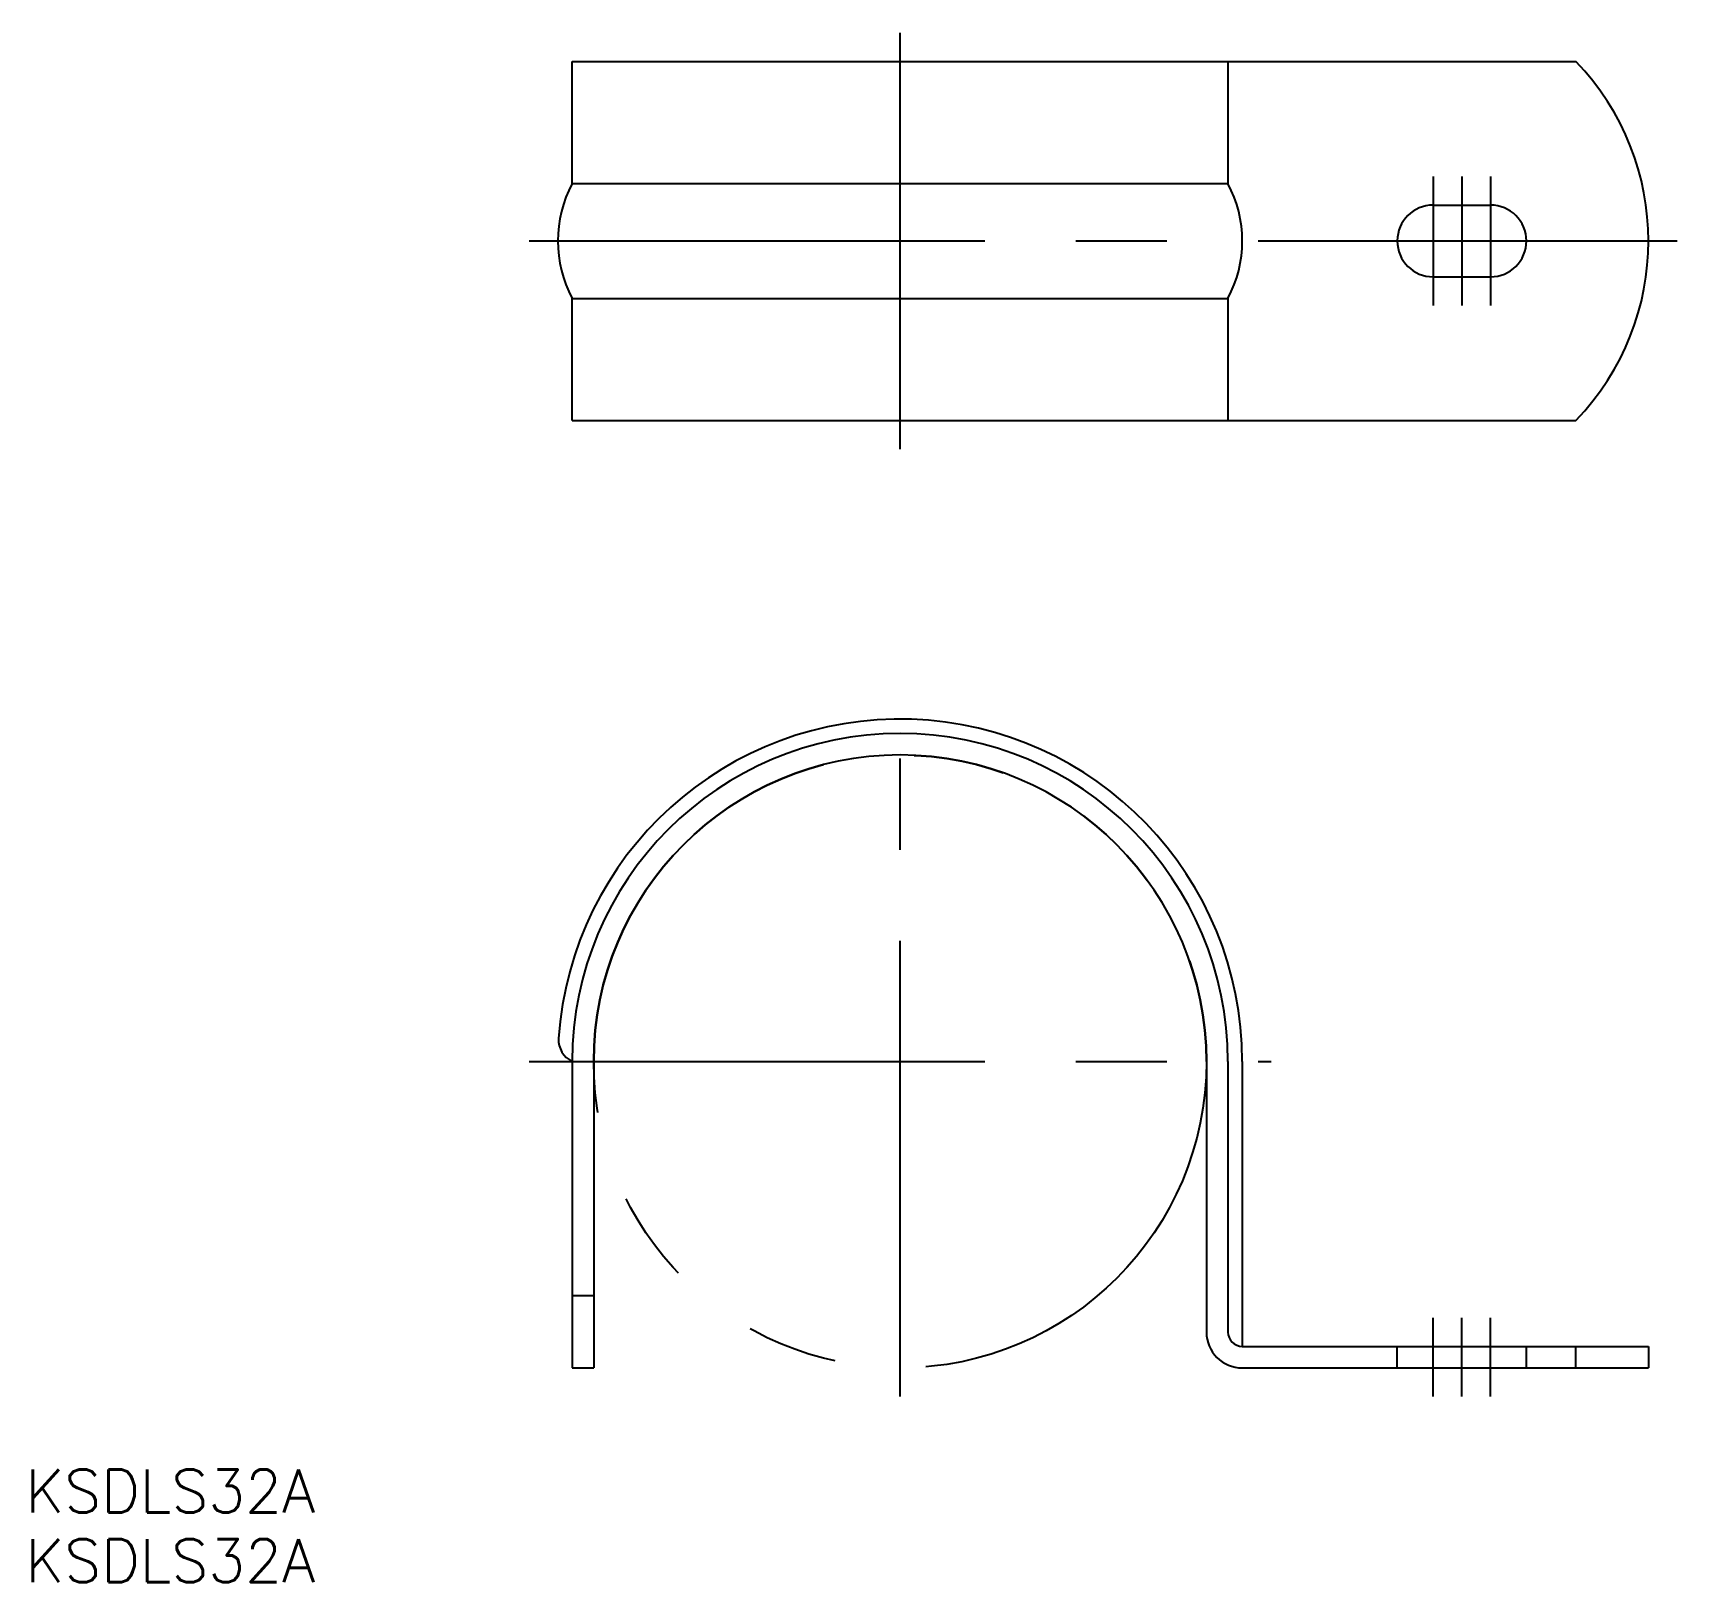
# Model space of a CAD drawing. Extents: x -60 to 54, y -36 to 72.
import ezdxf

# ---------------------------------------------------------------- set-up
doc = ezdxf.new("R2010")
doc.units = 0
for name, pattern in [('CENTER', [50.8, 31.75, -6.35, 6.35, -6.35]), ('DASHED', [19.05, 12.7, -6.35]), ('PHANTOM', [63.5, 31.75, -6.35, 6.35, -6.35, 6.35, -6.35])]:
    doc.linetypes.add(name, pattern=pattern)
doc.layers.get('0').update_dxf_attribs({"linetype": 'CONTINUOUS'})
doc.layers.add('CENTER', color=1, linetype='CENTER')
doc.styles.get("Standard").update_dxf_attribs({"font": 'txt.shx', "height": 3, "bigfont": 'bigfont.shx'})

msp = doc.modelspace()

# ---------------------------------------------------------------- linework, layer by layer
at = {"color": 7, "linetype": 'CONTINUOUS'}
for p, q in [((-22.85, 69.66), (47.1, 69.66)), ((-22.85, 61.16), (-22.85, 69.66)), ((22.85, 69.66), (22.85, 61.16)), ((-22.85, 61.16), (22.85, 61.16)), ((37.15, 59.66), (41.15, 59.66)), ((37.15, 54.66), (41.15, 54.66)), ((-22.85, 44.66), (-22.85, 53.16)), ((-22.85, 53.16), (22.85, 53.16)), ((22.85, 53.16), (22.85, 44.66)), ((-22.85, 44.66), (47.1, 44.66)), ((-22.85, 0), (-22.85, -21.35)), ((-21.35, 0), (-21.35, -21.35)), ((21.35, 0), (21.35, -18.85)), ((22.85, 0), (22.85, -18.85)), ((23.85, 0), (23.85, -19.85)), ((-22.85, -16.3), (-21.35, -16.3)), ((23.85, -19.85), (52.15, -19.85)), ((47.1, -21.35), (47.1, -19.85)), ((52.15, -19.85), (52.15, -21.35)), ((-22.85, -21.35), (-21.35, -21.35)), ((23.85, -21.35), (52.15, -21.35))]:
    msp.add_line(p, q, dxfattribs=at)
at = {"color": 3, "linetype": 'DASHED'}
for p, q in [((34.65, -21.35), (34.65, -19.85)), ((43.65, -21.35), (43.65, -19.85))]:
    msp.add_line(p, q, dxfattribs=at)
at = {"color": 3, "linetype": 'PHANTOM'}
msp.add_circle((0, 0), 21.35, dxfattribs=at)
at = {"color": 7, "linetype": 'CONTINUOUS'}
for centre, radius, start, end in [((34.15, 57.16), 18, 316.017, 43.983), ((-15.35, 57.16), 8.5, 151.9275, 208.0725), ((15.35, 57.16), 8.5, 331.9275, 28.0725), ((37.15, 57.16), 2.5, 90, 270), ((41.15, 57.16), 2.5, 270, 90), ((0, 0), 23.85, 0, 176.173), ((0, 0), 22.85, 0, 180), ((0, 0), 21.35, 0, 180), ((-22.11, 1.52), 1.69, 177.5334, 243.9537), ((23.85, -18.85), 2.5, 180, 270), ((23.85, -18.85), 1, 180, 270)]:
    msp.add_arc(centre, radius, start, end, dxfattribs=at)
at = {"layer": 'CENTER', "color": 1, "linetype": 'CENTER'}
for p, q in [((0, 42.66), (0, 71.66)), ((37.15, 61.66), (37.15, 52.66)), ((39.15, 61.66), (39.15, 52.66)), ((41.15, 61.66), (41.15, 52.66)), ((-25.85, 57.16), (54.15, 57.16)), ((0, -23.35), (0, 25.85)), ((-25.85, 0), (25.85, 0)), ((37.15, -23.35), (37.15, -17.85)), ((39.15, -23.35), (39.15, -17.85)), ((41.15, -23.35), (41.15, -17.85))]:
    msp.add_line(p, q, dxfattribs=at)

# ---------------------------------------------------------------- texts
at = {"color": 7, "linetype": 'CONTINUOUS'}
for p in [(-60.94, -31.43), (-60.94, -36.27)]:
    msp.add_text('KSDLS32A', height=3, dxfattribs=at).set_placement(p)

doc.saveas('drawing.dxf')
